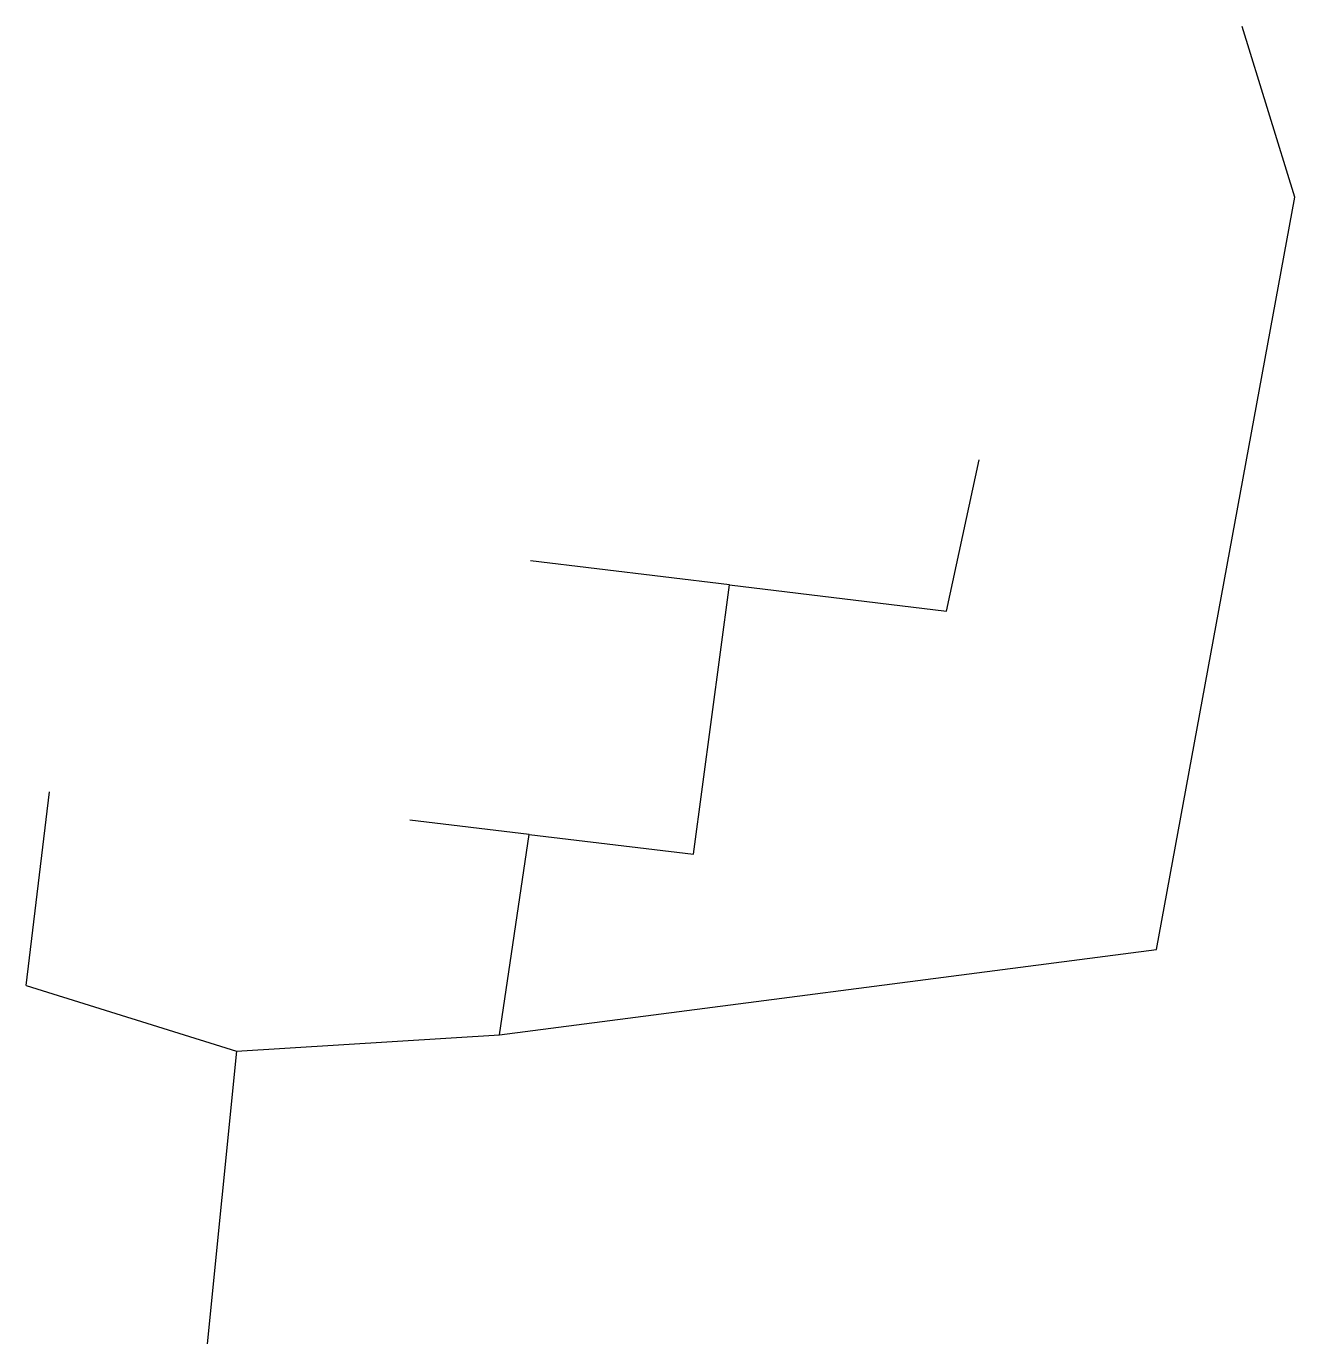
# Model space of a CAD drawing. Header units: inches. Extents: x 12.5397 to 12.5723, y 55.6503 to 55.6841.
import ezdxf

# ---------------------------------------------------------------- set-up
doc = ezdxf.new("R2010")
doc.units = ezdxf.units.IN
doc.header["$MEASUREMENT"] = 0
doc.layers.add('lines', color=7, linetype='Continuous')

msp = doc.modelspace()

# ---------------------------------------------------------------- linework, layer by layer
at = {"layer": 'lines'}
for points in [[(12.572311, 55.679711), (12.57096, 55.684099)], [(12.568765, 55.660386), (12.572311, 55.679711)], [(12.563363, 55.669078), (12.564207, 55.67296)], [(12.557792, 55.669753), (12.552677, 55.670373)], [(12.556864, 55.662833), (12.557792, 55.669753)], [(12.557792, 55.669753), (12.563363, 55.669078)], [(12.539728, 55.659458), (12.540319, 55.664437)], [(12.552643, 55.66334), (12.549578, 55.663707)], [(12.551883, 55.658192), (12.552643, 55.66334)], [(12.552643, 55.66334), (12.556864, 55.662833)], [(12.551883, 55.658192), (12.568765, 55.660386)], [(12.539728, 55.659458), (12.545131, 55.65777)], [(12.545131, 55.65777), (12.551883, 55.658192)], [(12.545131, 55.65777), (12.544371, 55.650259)]]:
    msp.add_lwpolyline(points, dxfattribs=at)

doc.saveas('drawing.dxf')
